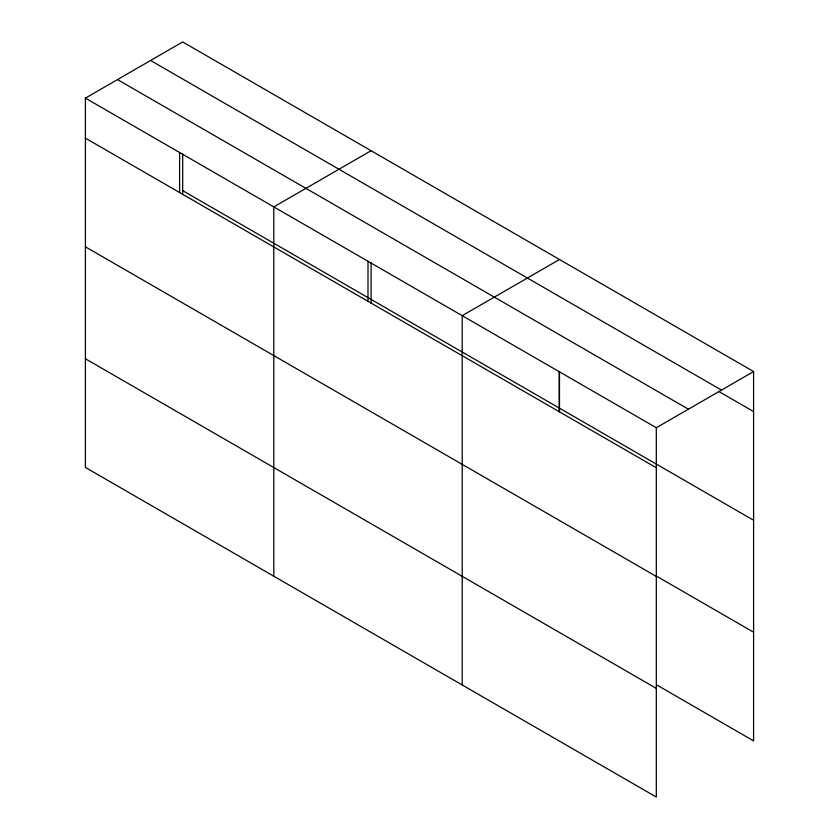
<?xml version="1.0" encoding="UTF-8"?>
<svg xmlns="http://www.w3.org/2000/svg" width="839" height="839" viewBox="0 0 839 839"><rect width="100%" height="100%" fill="white"/><g stroke="black" fill="none" stroke-linecap="round" stroke-linejoin="round"><path stroke-width="1.26" d="M182.692 194.554L182.692 153.988M371.09 262.754L371.09 303.319M559.487 371.53L559.487 412.085M85.4 98.121L656.308 427.733L656.308 797.05L85.4 467.438L85.4 98.121L182.692 41.95L753.6 371.562L753.6 740.879L656.549 684.844M371.09 150.716L273.797 206.897L273.797 576.215M559.487 259.492L462.195 315.663L462.195 684.981M656.308 427.733L753.6 371.562M150.59 60.492L721.488 390.093M718.614 391.383L753.6 411.582M117.512 79.59L688.41 409.191M182.692 190.642L753.6 520.253M85.4 138.152L656.308 467.753M656.549 576.173L753.6 632.207M85.4 246.813L656.308 576.424M85.4 358.777L656.308 688.379M559.246 371.698L559.246 411.718M367.996 261.275L367.996 301.306M179.598 152.509L179.598 192.53"/></g></svg>
